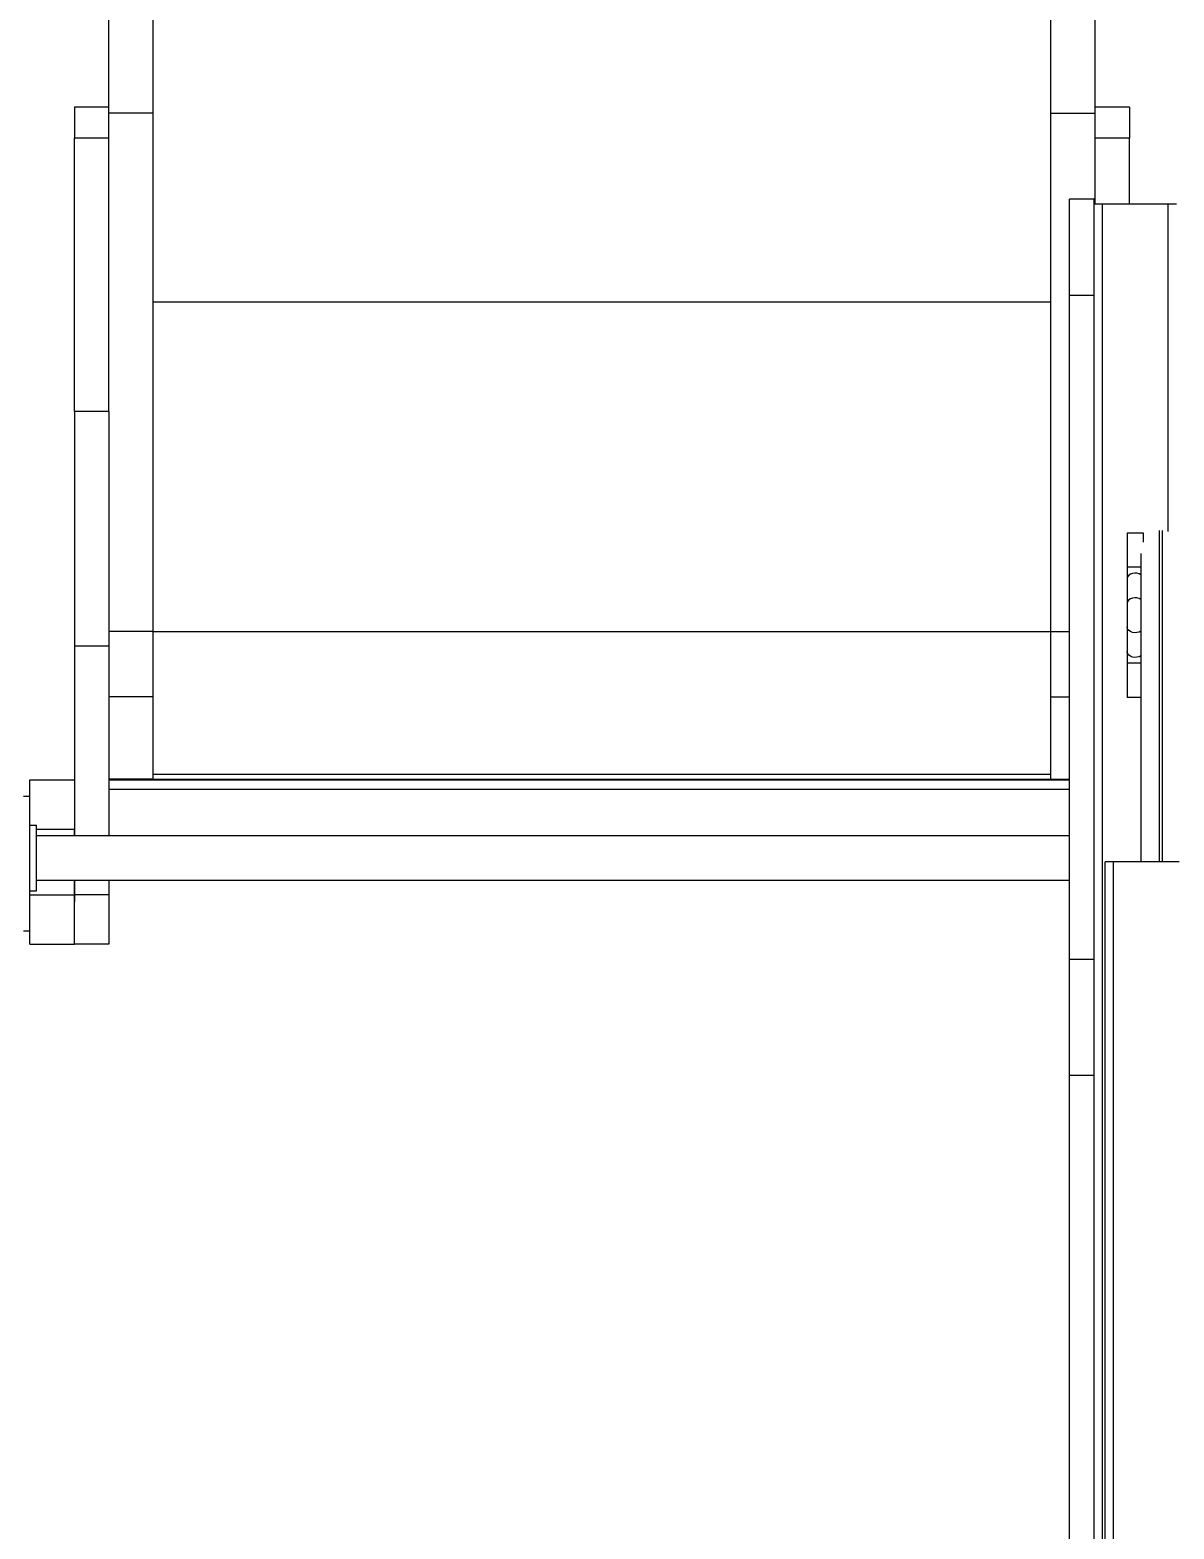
# Model space of a CAD drawing. Header units: millimetres. Extents: x -11024 to 8278, y -7837 to 5770.
# Drawn here: x -4109 to -3413, y 1057 to 1969 of the extents above; entities that cross this region are included whole.
import ezdxf

# ---------------------------------------------------------------- set-up
doc = ezdxf.new("R2010")
doc.units = ezdxf.units.MM
for name, color, linetype in [('DIKOM_ОБЪЕКТ', 7, 'Continuous'), ('DIKOM_РАЗМЕР_ЗОНА', 7, 'Continuous'), ('DIKOM_РАЗМЕР_ОБЪЕКТА', 7, 'Continuous')]:
    doc.layers.add(name, color=color, linetype=linetype)
doc.styles.add('style1', font='arial.ttf', dxfattribs={"width": 0.8})
doc.dimstyles.new('1-50', dxfattribs={"dimtxt": 300, "dimasz": 200, "dimexe": 100, "dimexo": 0, "dimgap": 100, "dimtad": 1, "dimtxsty": 'style1', "dimcen": 200, "dimclrd": 7, "dimclre": 7, "dimclrt": 7, "dimadec": 1, "dimazin": 2, "dimtfac": 1, "dimtmove": 0, "dimatfit": 2, "dimfxl": 0, "dimlwd": 25, "dimlwe": 18, "dimarcsym": 0})

# ---------------------------------------------------------------- blocks, each defined once
blk = doc.blocks.new('*D9')
at = {"layer": 'Defpoints', "color": 0, "transparency": 16777216}
for p in [(3740.68, 3707.51), (-8191.56, -3797.25), (-1076.12, -3797.25)]:
    blk.add_point(p, dxfattribs=at)
at = {"layer": 'DIKOM_РАЗМЕР_ОБЪЕКТА', "color": 7, "lineweight": 18, "transparency": 16777216}
for p, q in [((3740.68, 3707.51), (-8291.56, 3707.51)), ((-1076.12, -3797.25), (-8291.56, -3797.25))]:
    blk.add_line(p, q, dxfattribs=at)
at = {"layer": 'DIKOM_РАЗМЕР_ОБЪЕКТА', "color": 7, "lineweight": 25, "transparency": 16777216}
blk.add_line((-8191.56, 3507.51), (-8191.56, -3597.25), dxfattribs=at)
at = {"layer": 'DIKOM_РАЗМЕР_ОБЪЕКТА', "color": 7, "transparency": 16777216}
for points in [[(-8224.9, 3507.51), (-8158.23, 3507.51), (-8191.56, 3707.51)], [(-8224.9, -3597.25), (-8158.23, -3597.25), (-8191.56, -3797.25)]]:
    blk.add_solid(points, dxfattribs=at)
at = {"layer": 'DIKOM_РАЗМЕР_ОБЪЕКТА', "color": 7, "transparency": 16777216, "insert": (-8444.74, -44.87), "char_height": 300, "attachment_point": 5, "rotation": 90, "style": 'style1'}
blk.add_mtext('7500', dxfattribs=at)
blk = doc.blocks.new('*D11')
at = {"layer": 'Defpoints', "color": 0, "transparency": 16777216}
for p in [(3316.13, 5770.14), (-10574.15, -5797.25), (-1580.09, -5797.25)]:
    blk.add_point(p, dxfattribs=at)
at = {"layer": 'DIKOM_РАЗМЕР_ЗОНА', "color": 7, "lineweight": 18, "transparency": 16777216}
for p, q in [((3316.13, 5770.14), (-10674.15, 5770.14)), ((-1580.09, -5797.25), (-10674.15, -5797.25))]:
    blk.add_line(p, q, dxfattribs=at)
at = {"layer": 'DIKOM_РАЗМЕР_ЗОНА', "color": 7, "lineweight": 25, "transparency": 16777216}
blk.add_line((-10574.15, 5570.14), (-10574.15, -5597.25), dxfattribs=at)
at = {"layer": 'DIKOM_РАЗМЕР_ЗОНА', "color": 7, "transparency": 16777216}
for points in [[(-10607.49, 5570.14), (-10540.82, 5570.14), (-10574.15, 5770.14)], [(-10607.49, -5597.25), (-10540.82, -5597.25), (-10574.15, -5797.25)]]:
    blk.add_solid(points, dxfattribs=at)
at = {"layer": 'DIKOM_РАЗМЕР_ЗОНА', "color": 7, "transparency": 16777216, "insert": (-10827.33, -172.99), "char_height": 300, "attachment_point": 5, "rotation": 90, "style": 'style1'}
blk.add_mtext('11500', dxfattribs=at)

msp = doc.modelspace()

# ---------------------------------------------------------------- linework, layer by layer
at = {"layer": 'DIKOM_ОБЪЕКТ', "color": 7, "linetype": 'Continuous', "lineweight": 15}
for p, q in [((-4060.616, 1918.412), (-4060.616, 2907.184)), ((-4033.616, 1918.412), (-4033.616, 2907.184)), ((-3487.616, 1918.412), (-3487.616, 2907.184)), ((-3460.616, 1918.412), (-3460.616, 2907.184)), ((-4060.616, 1922.071), (-4081.616, 1922.071)), ((-4081.616, 1922.071), (-4081.616, 1903.21)), ((-4033.616, 1918.412), (-4060.616, 1918.412)), ((-4060.616, 1902.715), (-4060.616, 1918.412)), ((-4033.616, 1603.341), (-4033.616, 1918.412)), ((-3487.616, 1918.412), (-3460.616, 1918.412)), ((-3487.616, 1603.341), (-3487.616, 1918.412)), ((-3439.616, 1922.071), (-3460.616, 1922.071)), ((-3460.616, 1902.715), (-3460.616, 1918.412)), ((-3439.616, 1922.071), (-3439.616, 1903.21)), ((-4060.616, 1903.21), (-4081.616, 1903.21)), ((-4081.616, 1737.074), (-4081.616, 1903.21)), ((-4060.616, 1737.074), (-4060.616, 1902.715)), ((-3439.616, 1903.21), (-3460.616, 1903.21)), ((-3460.616, 1863.171), (-3460.616, 1902.715)), ((-3439.616, 1863.171), (-3439.616, 1903.21)), ((-3461.184, 1866.212), (-3476.184, 1866.212)), ((-3476.184, 1807.841), (-3476.184, 1866.212)), ((-3461.184, 1863.171), (-3461.184, 1866.212)), ((-3461.184, 1852.994), (-3461.184, 1863.171)), ((-3456.184, 1863.171), (-3461.184, 1863.171)), ((-3416.184, 1863.171), (-3456.184, 1863.171)), ((-3456.184, 113.171), (-3456.184, 1863.171)), ((-3411.184, 1863.171), (-3416.184, 1863.171)), ((-3416.184, 1664.145), (-3416.184, 1863.171)), ((-3461.184, 1807.841), (-3461.184, 1852.994)), ((-3476.184, 1807.841), (-3461.184, 1807.841)), ((-3476.184, 1404.077), (-3476.184, 1807.841)), ((-3461.184, 1669.834), (-3461.184, 1807.841)), ((-4033.616, 1803.697), (-3487.616, 1803.697)), ((-4060.616, 1737.074), (-4081.616, 1737.074)), ((-4081.616, 1737.074), (-4081.616, 1594.325)), ((-4060.616, 1737.074), (-4060.616, 1594.325)), ((-3461.184, 1536.975), (-3461.184, 1669.834)), ((-3441.184, 1663.171), (-3441.184, 1642.313)), ((-3431.184, 1663.171), (-3441.184, 1663.171)), ((-3431.184, 1657.532), (-3431.184, 1663.171)), ((-3421.673, 1664.738), (-3421.673, 1463.171)), ((-3419.673, 1463.171), (-3419.673, 1664.738)), ((-3432.673, 1463.171), (-3432.673, 1650.706)), ((-3441.184, 1642.313), (-3441.184, 1635.242)), ((-3432.673, 1642.313), (-3441.184, 1642.313)), ((-3441.184, 1635.242), (-3441.184, 1620.242)), ((-3441.184, 1620.242), (-3441.184, 1606.1)), ((-3441.184, 1606.1), (-3441.184, 1591.099)), ((-4033.616, 1603.341), (-4060.616, 1603.341)), ((-4033.616, 1563.521), (-4033.616, 1603.341)), ((-4033.616, 1603.199), (-3487.616, 1603.199)), ((-4033.616, 1603.196), (-3487.616, 1603.196)), ((-3487.616, 1563.521), (-3487.616, 1603.341)), ((-3487.616, 1603.341), (-3476.184, 1603.341)), ((-4060.616, 1594.325), (-4081.616, 1594.325)), ((-4081.616, 1594.325), (-4081.616, 1479.092)), ((-4060.616, 1594.325), (-4060.616, 1479.092)), ((-3441.184, 1591.099), (-3441.184, 1584.028)), ((-3441.184, 1584.028), (-3441.184, 1563.171)), ((-3432.673, 1584.028), (-3441.184, 1584.028)), ((-4033.616, 1563.521), (-4060.616, 1563.521)), ((-4033.616, 1513.485), (-4033.616, 1563.521)), ((-3487.616, 1513.485), (-3487.616, 1563.521)), ((-3487.616, 1563.521), (-3476.184, 1563.521)), ((-3432.673, 1563.171), (-3441.184, 1563.171)), ((-3461.184, 1404.077), (-3461.184, 1536.975)), ((-4033.616, 1513.485), (-4060.616, 1513.485)), ((-4033.616, 1516.485), (-3487.616, 1516.485)), ((-4033.616, 1513.485), (-3487.616, 1513.485)), ((-3487.616, 1513.485), (-3476.184, 1513.485)), ((-4108.616, 1513.171), (-4081.616, 1513.171)), ((-4108.616, 1485.592), (-4108.616, 1513.171)), ((-4060.616, 1513.171), (-3476.184, 1513.171)), ((-3476.184, 1507.171), (-4060.616, 1507.171)), ((-4112.616, 1503.171), (-4108.616, 1503.171)), ((-4108.616, 1485.592), (-4104.616, 1485.592)), ((-4108.616, 1445.592), (-4108.616, 1485.592)), ((-4108.616, 1485.592), (-4104.616, 1485.592)), ((-4108.616, 1485.592), (-4108.616, 1485.592)), ((-4104.616, 1445.592), (-4104.616, 1485.592)), ((-4104.616, 1485.592), (-4104.616, 1485.592)), ((-4104.616, 1483.17), (-4081.616, 1483.17)), ((-3476.184, 1479.092), (-4104.616, 1479.092)), ((-4081.616, 1479.092), (-4081.616, 1483.17)), ((-3454.452, -1736.829), (-3454.452, 1463.171)), ((-3449.452, 1463.171), (-3454.452, 1463.171)), ((-3449.452, -1736.829), (-3449.452, 1463.171)), ((-3409.452, 1463.171), (-3449.452, 1463.171)), ((-4104.616, 1452.092), (-3476.184, 1452.092)), ((-4081.616, 1443.173), (-4081.616, 1452.092)), ((-4081.616, 1452.092), (-4081.616, 1443.174)), ((-4060.616, 1452.092), (-4060.616, 1443.174)), ((-4108.616, 1445.592), (-4104.616, 1445.592)), ((-4108.616, 1443.173), (-4108.616, 1445.592)), ((-4108.616, 1443.173), (-4081.616, 1443.173)), ((-4108.616, 1413.174), (-4108.616, 1443.173)), ((-4060.616, 1443.174), (-4081.616, 1443.174)), ((-4081.616, 1443.174), (-4081.616, 1438.953)), ((-4081.616, 1413.174), (-4081.616, 1443.173)), ((-4060.616, 1443.174), (-4060.616, 1413.174)), ((-4112.616, 1421.171), (-4108.616, 1421.171)), ((-4108.616, 1413.174), (-4081.616, 1413.174)), ((-4108.616, 1413.174), (-4108.616, 1413.164)), ((-4108.616, 1413.164), (-4081.616, 1413.164)), ((-4081.616, 1413.174), (-4081.616, 1413.164)), ((-4060.616, 1413.174), (-4081.616, 1413.174)), ((-4060.616, 1413.165), (-4081.616, 1413.165)), ((-4060.616, 1413.174), (-4060.616, 1413.165)), ((-3476.184, 1404.077), (-3461.184, 1404.077)), ((-3476.184, 1333.565), (-3476.184, 1404.077)), ((-3461.184, 1333.565), (-3461.184, 1404.077)), ((-3476.184, 1333.565), (-3461.184, 1333.565)), ((-3476.184, 1040.78), (-3476.184, 1333.565)), ((-3461.184, 1279.25), (-3461.184, 1333.565)), ((-3461.184, 1095.097), (-3461.184, 1279.25)), ((-3461.184, 1040.78), (-3461.184, 1095.097))]:
    msp.add_line(p, q, dxfattribs=at)
at = {"layer": 'DIKOM_ОБЪЕКТ', "color": 7, "linetype": 'Continuous', "lineweight": 15, "flags": 128}
for points in [[(-3432.673, 1637.759), (-3432.771, 1637.826), (-3433.884, 1638.381), (-3435.167, 1638.703), (-3436.525, 1638.769), (-3437.858, 1638.573), (-3439.067, 1638.13), (-3440.062, 1637.473), (-3440.77, 1636.65), (-3441.137, 1635.723), (-3441.184, 1635.242)], [(-3432.673, 1622.759), (-3432.771, 1622.826), (-3433.884, 1623.381), (-3435.167, 1623.703), (-3436.525, 1623.769), (-3437.858, 1623.573), (-3439.067, 1623.13), (-3440.062, 1622.473), (-3440.77, 1621.65), (-3441.137, 1620.723), (-3441.184, 1620.242)], [(-3432.673, 1603.582), (-3432.771, 1603.516), (-3433.884, 1602.96), (-3435.167, 1602.638), (-3436.525, 1602.572), (-3437.858, 1602.768), (-3439.067, 1603.211), (-3440.062, 1603.868), (-3440.77, 1604.691), (-3441.137, 1605.618), (-3441.184, 1606.1)], [(-3432.673, 1588.582), (-3432.771, 1588.516), (-3433.884, 1587.96), (-3435.167, 1587.638), (-3436.525, 1587.572), (-3437.858, 1587.768), (-3439.067, 1588.211), (-3440.062, 1588.868), (-3440.77, 1589.691), (-3441.137, 1590.618), (-3441.184, 1591.099)]]:
    msp.add_lwpolyline(points, dxfattribs=at)

# ---------------------------------------------------------------- dimensions: what is measured, and where the dimension line sits
at = {"layer": 'DIKOM_РАЗМЕР_ЗОНА'}
dim = msp.add_linear_dim(base=(-10574.155, -5797.252), p1=(3316.126, 5770.14), p2=(-1580.087, -5797.252), angle=90, text='11500', dimstyle='1-50', dxfattribs=at)
dim.commit()
dim.dimension.update_dxf_attribs({"geometry": '*D11', "text_midpoint": (-10574.155, -172.992), "dimtype": 160})
at = {"layer": 'DIKOM_РАЗМЕР_ОБЪЕКТА'}
dim = msp.add_linear_dim(base=(-8191.564, -3797.252), p1=(3740.68, 3707.508), p2=(-1076.116, -3797.252), angle=90, text='7500', dimstyle='1-50', dxfattribs=at)
dim.commit()
dim.dimension.update_dxf_attribs({"geometry": '*D9', "text_midpoint": (-8191.564, -44.872), "dimtype": 160})

doc.saveas('drawing.dxf')
